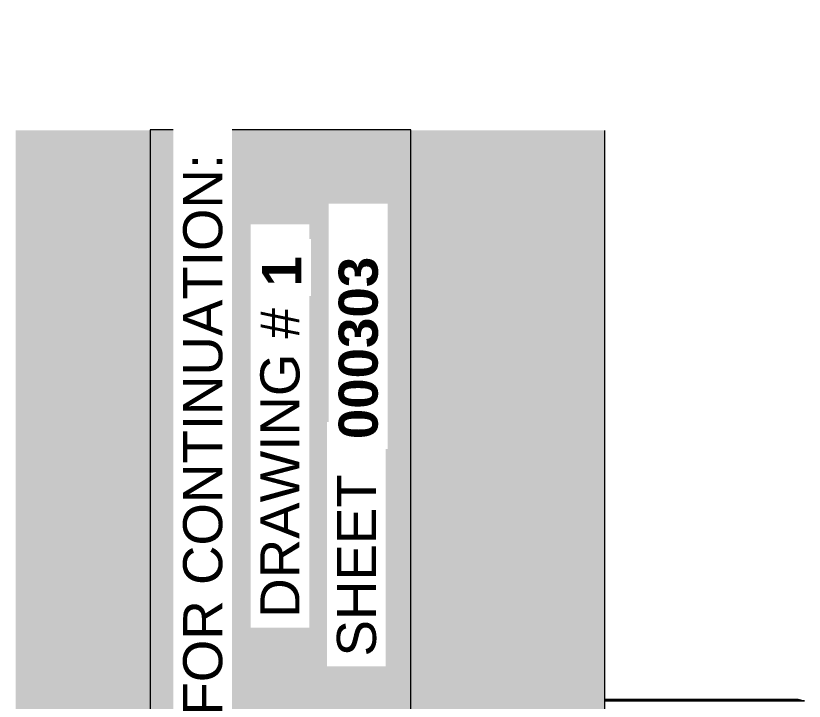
# Model space of a CAD drawing. Header units: millimetres. Extents: x -2361666 to -2009843, y -375 to 29863.
# Drawn here: x -2359360 to -2347269, y 17681 to 28193 of the extents above; entities that cross this region are included whole.
import ezdxf

# ---------------------------------------------------------------- set-up
doc = ezdxf.new("R2010")
doc.units = ezdxf.units.MM
for name, color, linetype, lineweight in [('A-DETL', 90, 'Continuous', 50), ('A-DETL-GENF', 92, 'Continuous', 5), ('A-ROOF', 132, 'Continuous', 5), ('G-ANNO-SYMB', 111, 'Continuous', 5)]:
    doc.layers.add(name, color=color, linetype=linetype, lineweight=lineweight)
doc.styles.add('Arial_1', font='arial.ttf', dxfattribs={"height": 600})
doc.styles.add('Arial_B', font='arialbd.ttf', dxfattribs={"height": 600})

# ---------------------------------------------------------------- blocks, each defined once
blk = doc.blocks.new('Ridge Capping - Ridge Capping-1882401-SOUTH EAST - PART B')
at = {"layer": 'A-ROOF'}
for points in [[(-2350328, 17685), (-2347271, 17685), (-2347369, 17711), (-2350328, 17711), (-2350328, 17708)], [(-2350328, 17681), (-2347269, 17682), (-2347271, 17685), (-2350328, 17685)]]:
    blk.add_hatch(color=256, dxfattribs=at).paths.add_polyline_path(points)
for p, q in [((-2350328, 17711), (-2347369, 17711)), ((-2347271, 17685), (-2350328, 17685)), ((-2347269, 17681), (-2350328, 17681)), ((-2347369, 17711), (-2347271, 17685)), ((-2347271, 17685), (-2347269, 17681))]:
    blk.add_line(p, q, dxfattribs=at)
blk = doc.blocks.new('View Reference - Vertical-632112-SOUTH EAST - PART B')
at = {"layer": 'G-ANNO-SYMB'}
for p, q in [((-2353301, 26445), (-2357301, 26445)), ((-2357301, 26445), (-2357301, 17192)), ((-2353301, 17192), (-2353301, 26445)), ((-2357301, 17192), (-2353301, 17192))]:
    blk.add_line(p, q, dxfattribs=at)
at = {"layer": 'G-ANNO-SYMB', "char_height": 600, "attachment_point": 1, "rotation": 90, "style": 'Arial_1', "bg_fill": 3, "box_fill_scale": 1.25, "bg_fill_color": 256, "bg_fill_true_color": 13158600, "bg_fill_transparency": 0}
for s, insert, width in [('DRAWING #', (-2355609, 18961), 5884.39), ('SHEET', (-2354435, 18367), 3447.26)]:
    blk.add_mtext(s, dxfattribs=dict(at, insert=insert, width=width))
at = {"layer": 'G-ANNO-SYMB', "insert": (-2356793, 17461), "char_height": 600, "width": 10582.27, "attachment_point": 1, "rotation": 90, "style": 'Arial_1', "bg_fill": 3, "box_fill_scale": 1.25, "bg_fill_color": 256, "bg_fill_true_color": 13158600, "bg_fill_transparency": 0}
blk.add_mtext('FOR CONTINUATION:', dxfattribs=at)

msp = doc.modelspace()

# ---------------------------------------------------------------- hatches: boundary and pattern name
at = {"layer": 'A-DETL-GENF'}
msp.add_hatch(color=7, dxfattribs=at).paths.add_polyline_path([(-2359360, 1597), (-2350328, 1597), (-2350328, 12032), (-2349395, 12447), (-2351337, 13275), (-2350328, 13689), (-2350328, 26434), (-2359360, 26434), (-2359360, 2000)])

# ---------------------------------------------------------------- linework, layer by layer
at = {"layer": 'A-DETL', "lineweight": 15}
msp.add_line((-2350328, 13689), (-2350328, 26434), dxfattribs=at)

# ---------------------------------------------------------------- block references
at = {"layer": 'A-ROOF'}
msp.add_blockref('Ridge Capping - Ridge Capping-1882401-SOUTH EAST - PART B', (0, 0), dxfattribs=at)

# ---------------------------------------------------------------- next in the draw order: block references
at = {"layer": 'G-ANNO-SYMB'}
msp.add_blockref('View Reference - Vertical-632112-SOUTH EAST - PART B', (0, 0), dxfattribs=at)

# ---------------------------------------------------------------- next in the draw order: texts
at = {"layer": 'G-ANNO-SYMB', "char_height": 600, "attachment_point": 1, "rotation": 90, "style": 'Arial_B', "bg_fill": 3, "box_fill_scale": 1.25, "bg_fill_color": 256, "bg_fill_true_color": 13158600, "bg_fill_transparency": 0}
for s, insert, width in [('000303', (-2354409, 21700), 3463.29), ('\\fArial|b1|i0|c0|p34|;1', (-2355582, 24043), 577.21)]:
    msp.add_mtext(s, dxfattribs=dict(at, insert=insert, width=width))

doc.saveas('drawing.dxf')
